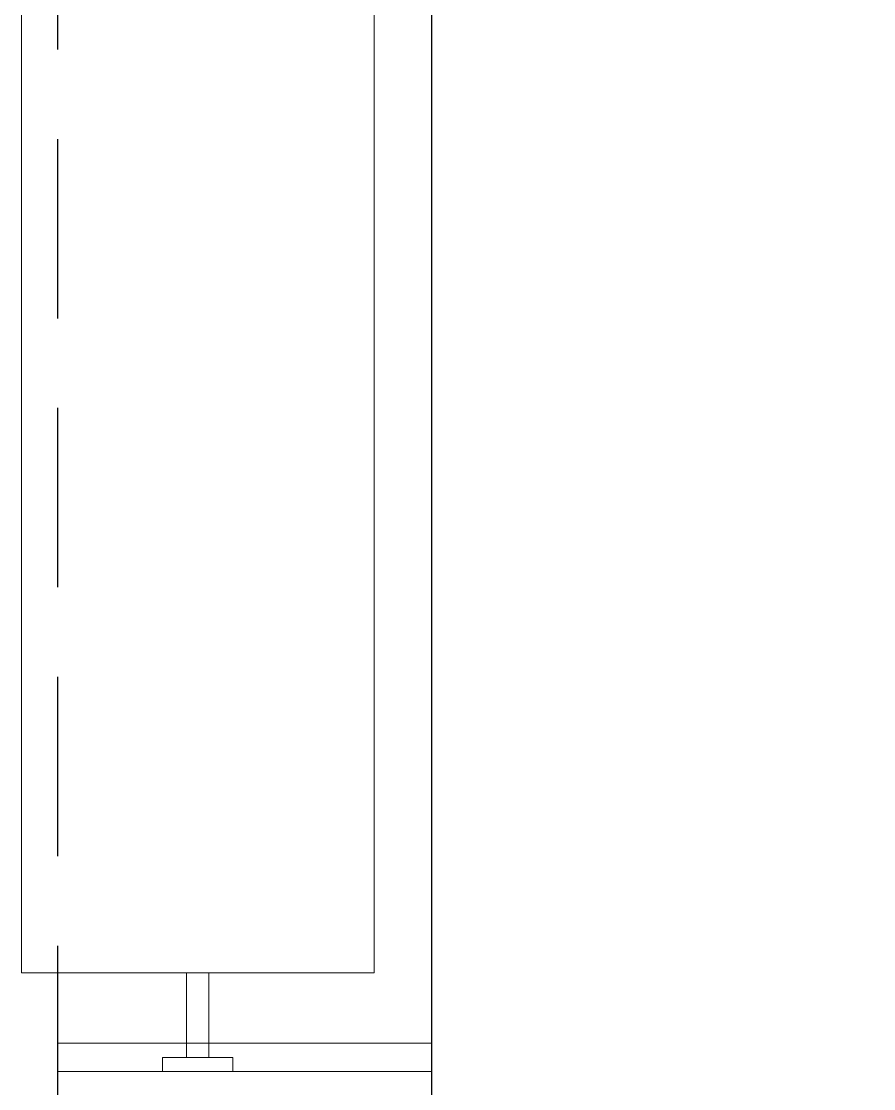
# Model space of a CAD drawing. Header units: millimetres. Extents: x 54215 to 67697, y 23496 to 56611.
# Drawn here: x 55953.6 to 56014, y 25685.6 to 25761.2 of the extents above; entities that cross this region are included whole.
import ezdxf

# ---------------------------------------------------------------- set-up
doc = ezdxf.new("R2010")
doc.units = ezdxf.units.MM
doc.linetypes.add('DASHED', pattern=[19.05, 12.7, -6.35])
for name, color, linetype, lineweight in [('no3_ahsap gorunus arka ince', 53, 'Continuous', 15), ('no3_ahsap gorunus arka kalın', 43, 'Continuous', 15), ('no3_ahsap gorunus on ince', 32, 'Continuous', 13), ('no3_kutuprofil kesit', 74, 'Continuous', 18)]:
    doc.layers.add(name, color=color, linetype=linetype, lineweight=lineweight)

# ---------------------------------------------------------------- blocks, each defined once
blk = doc.blocks.new('FAWETUK')
at = {"layer": 'no3_ahsap gorunus arka kalın'}
blk.add_lwpolyline([(10086.078, 17304.676), (10111.078, 17304.676), (10111.078, 17226.676), (10086.078, 17226.676)], close=True, dxfattribs=at)
at = {"layer": 'no3_kutuprofil kesit'}
for p, q in [((10097.778, 17226.676), (10097.778, 17220.676)), ((10099.378, 17226.676), (10099.378, 17220.676))]:
    blk.add_line(p, q, dxfattribs=at)
blk.add_lwpolyline([(10096.078, 17220.676), (10101.078, 17220.676), (10101.078, 17219.676), (10096.078, 17219.676)], close=True, dxfattribs=at)

msp = doc.modelspace()

# ---------------------------------------------------------------- linework, layer by layer
msp.add_line((55982.667, 25585.778), (55982.667, 25819.778))
at = {"linetype": 'DASHED'}
msp.add_lwpolyline([(55956.146, 25935.699), (56975.033, 25935.699), (56975.033, 25149.584), (55956.146, 25149.584)], close=True, dxfattribs=at)
at = {"layer": 'no3_ahsap gorunus arka ince'}
msp.add_line((55982.667, 25688.778), (55956.146, 25688.778), dxfattribs=at)
at = {"layer": 'no3_ahsap gorunus on ince'}
msp.add_line((55956.146, 25686.778), (55982.667, 25686.778), dxfattribs=at)

# ---------------------------------------------------------------- block references
msp.add_blockref('FAWETUK', (45867.49, 8467.102))
msp.add_blockref('FAWETUK', (45867.49, 8467.102))

doc.saveas('drawing.dxf')
